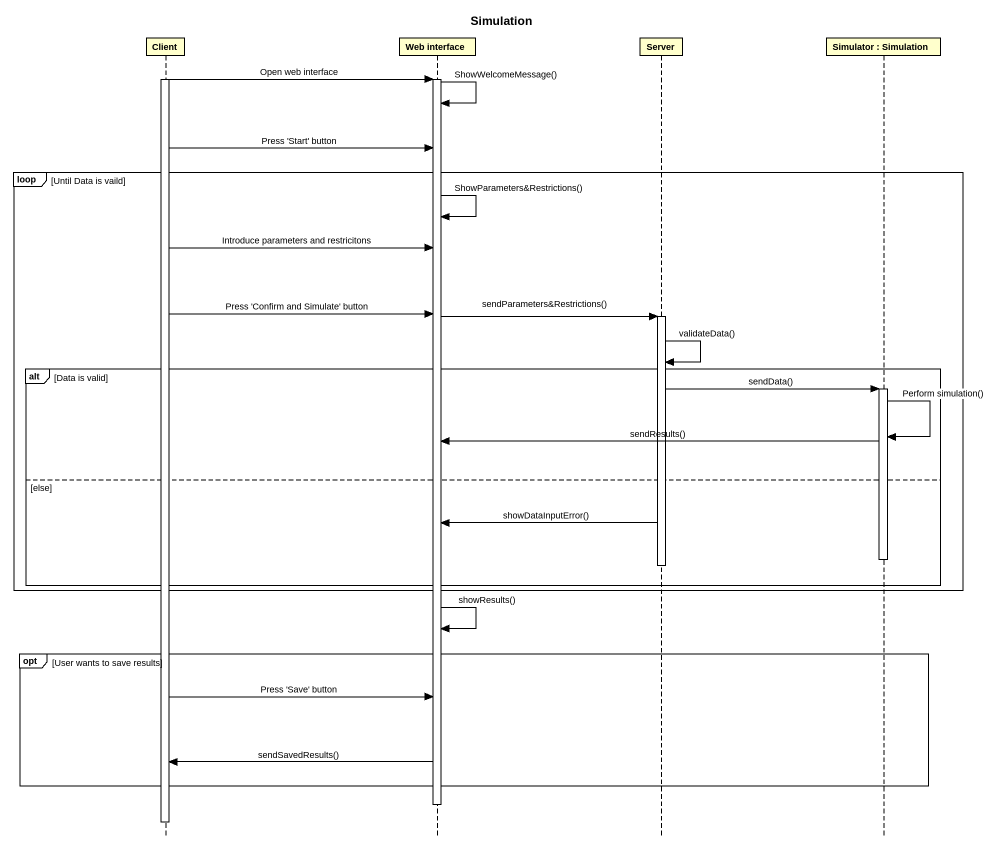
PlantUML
@startuml
title Simulation
hide footbox
participant Client
participant "Web interface" as Web_interface
participant Server
participant "Simulator : Simulation" as Simulator

activate Client
Client -> Web_interface : Open web interface
activate Web_interface
Web_interface -> Web_interface : ShowWelcomeMessage()
Client -> Web_interface : Press 'Start' button
loop Until Data is vaild
  Web_interface -> Web_interface : ShowParameters&Restrictions()
  Client -> Web_interface : Introduce parameters and restricitons
  Client -> Web_interface : Press 'Confirm and Simulate' button
  Web_interface -> Server : sendParameters&Restrictions()
  activate Server
  Server -> Server : validateData()
  alt Data is valid
    Server -> Simulator : sendData()
    activate Simulator
    Simulator -> Simulator : Perform simulation()
    Simulator -> Web_interface : sendResults()
  else else
    Server -> Web_interface : showDataInputError()
    deactivate Simulator
    deactivate Server
  end
end
Web_interface -> Web_interface : showResults()
opt User wants to save results
  Client -> Web_interface : Press 'Save' button
  Web_interface -> Client : sendSavedResults()
end
deactivate Web_interface
deactivate Client
@enduml
